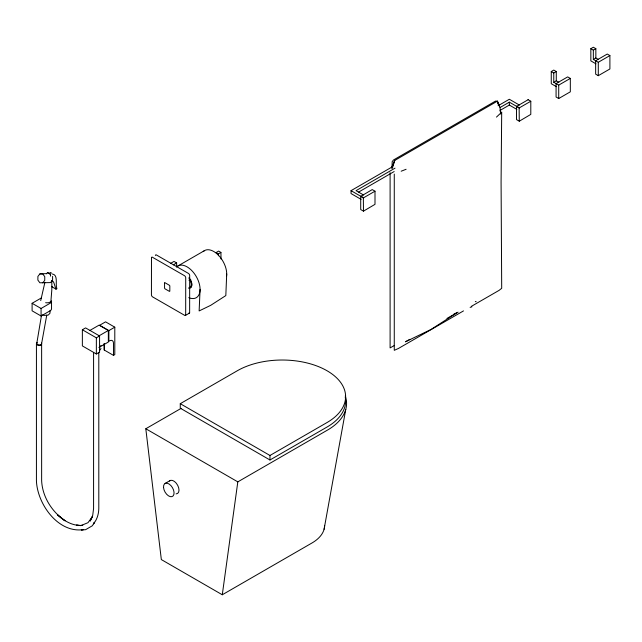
<?xml version="1.0" encoding="UTF-8"?>
<svg xmlns="http://www.w3.org/2000/svg" width="642" height="642" viewBox="0 0 642 642"><rect width="100%" height="100%" fill="white"/><g stroke="black" fill="none" stroke-linecap="round" stroke-linejoin="round"><path stroke-width="0.96" d="M36.433 343.735L36.425 480.77C37.276 503.986 58.173 533.51 83.596 529.602L81.325 529.947L85.587 529.698L92.352 525.758L94.526 522.267L93.459 523.816C97.119 519.595 98.707 513.961 98.804 508.464L98.796 352.338M51.825 280.634L51.809 290.023L50.878 301.652M93.588 352.594L93.58 508.464L92.721 515.341L90.145 521.079L92.584 516.409L87.97 522.692L80.9 525.589L76.567 525.172L80.9 525.589M104.245 350.034L104.253 343.47L104.245 350.034L113.482 355.363L114.798 354.601L114.798 327.179L105.569 321.851L99.63 325.277L108.867 330.614L114.798 327.179M375 191.188L375 204.341L363.476 211.146L363.348 197.921L375 191.188L372.232 189.591L360.708 196.396L360.708 209.549L363.476 211.146M528.021 99.646L530.798 101.243L530.798 114.396L519.274 121.202L516.505 119.605L516.505 106.452L528.157 99.719M530.798 101.243L519.137 107.968L519.274 121.202M52.604 276.357L52.58 280.056L50.557 282.592L39.876 282.793L37.878 280.105L37.902 276.413L39.924 273.869L46.786 273.604M50.606 276.164L50.357 274.198L47.749 272.69A2.985 2.295 87.9 0 0 46.489 273.789M50.172 310.367L49.94 313.28L48.286 315.037L44.226 315.415L42.589 314.917M181.172 408.336L145.806 428.752L161.335 559.575L222.284 594.765L237.813 481.869L327.516 430.076A65.059 37.557 0 0 0 345.252 395.986M41.513 315.174L36.642 344.272A2.672 1.156 10.2 0 0 37.95 345.027L39.756 345.34A2.488 1.075 10.2 0 0 41.385 344.834L46.738 315.23M324.082 529.273L345.765 409.395M40.727 300.584L44.892 282.36M155.388 255.492L155.436 255.259A1.645 0.955 60 0 1 156.175 254.834L188.539 273.476A1.79 1.035 60 0 1 189.679 275.45L189.639 312.798A1.645 0.955 60 0 1 188.9 313.224L188.676 313.152M51.159 273.315L51.191 272.73L49.843 272.577M392.326 168.381L394.75 160.436L497.333 101.179L499.757 106.355M36.393 343.703L36.49 343.446A2.488 1.075 10.2 0 1 37.092 343.077M391.395 168.188L394.75 160.436L391.989 167.345L392.198 161.575L393.546 159.946L495.488 101.099L497.365 101.195L498.97 104.646M500.688 114.083L501.699 112.053L501.081 182.079L501.699 288.298L499.091 290.361L471.316 306.394M99.654 347.346L101.011 345.46M99.654 350.396L101.011 348.51M42.717 282.897L44.739 280.361L44.763 276.662L42.765 273.974L39.924 273.869M500.206 113.578L496.467 117.101M41.473 297.88L32.1 303.297L32.1 310.824L41.072 316L50.582 310.511A5.89 3.403 0 0 0 51.537 308.65L51.537 301.122L49.434 302.454A5.096 2.945 0 0 1 45.638 302.703M456.47 313.071L430.951 329.498L405.447 341.801L409.773 339.369M32.1 303.297L41.072 308.473L50.582 302.984A5.89 3.403 0 0 0 51.537 301.122M170.684 263.332L173.998 261.422L176.638 262.939L176.638 266.775M173.316 264.857L176.638 262.939M177.938 265.965L204.581 250.581M82.361 329.755L85.587 327.901L99.574 335.975L99.574 352.121L96.356 353.983L82.361 345.902L82.361 329.755L96.356 337.836L99.574 335.975M220.928 252.41L218.617 251.078L216.113 252.531L218.424 253.863L220.928 252.41L221.025 259.023M89.671 330.566L99.101 325.125L108.346 330.461L108.346 342.042L98.916 347.483M189.013 280.393L190.746 279.398M556.373 86.662L551.261 83.717L551.261 71.527L553.765 70.082L556.277 71.527L556.277 80.82L558.845 82.304M595.945 63.815L590.841 60.87L590.841 48.68L593.344 47.235L595.848 48.68L595.848 57.973L598.424 59.457M551.261 71.527L553.765 72.979L556.277 71.527M590.841 48.68L593.344 50.124L595.848 48.68M98.916 335.902L108.346 330.461M361.093 199.357L351.038 193.555L351.038 190.658L392.559 166.687M498.088 105.753L509.339 99.261L519.394 105.071M395.023 168.156L356.045 190.658L363.597 195.016M499.813 107.655L509.339 102.158L516.882 106.516M358.645 192.054L394.156 171.55M500.672 110.055L509.339 105.055L516.882 109.413M553.765 72.979L553.765 82.264L556.277 80.82M593.344 50.124L593.344 59.417L595.848 57.973M553.765 82.264L558.717 85.121L570.321 78.42L570.321 91.822L558.717 98.531L556.076 97.006L556.076 83.596L567.688 76.896L570.321 78.42M593.344 59.417L598.288 62.274L609.9 55.573L609.9 68.975L598.288 75.676L595.656 74.159L595.656 60.749L607.26 54.048L609.9 55.573M185.402 315.447L189.358 313.16M180.266 403.69L237.323 370.747A63.43 36.618 0 0 1 327.027 370.747A63.43 36.618 0 0 1 327.027 422.54L269.969 455.475L180.266 403.69L180.266 408.192L269.969 459.985L327.027 427.042A63.43 36.618 0 0 0 345.26 397.318M394.437 345.42L390.103 347.916L390.103 172.674M463.508 310.897L398.417 348.478L394.268 350.323L394.268 174.078M165.058 483.466L170.002 480.609M222.284 594.765L311.988 542.98A43.102 24.886 0 0 0 324.611 525.381M446.952 318.432L458.099 312.156M406.113 169.271L401.178 171.213M470.121 307.382L471.886 306.836M454.119 313.705L456.735 313.007M82.802 525.284C73.276 526.392 64.256 521.152 57.531 514.804L65.059 520.814C51.954 511.794 42.396 496.868 41.642 480.77L41.634 343.47M52.243 273.957C58.631 274.864 55.027 284.518 56.921 288.619A1.541 0.891 -60 0 1 56.095 289.173L51.874 286.733A1.541 0.891 -60 0 0 52.154 286.629M475.321 301.459L476.179 301.78M516.633 106.219L519.274 107.744M516.505 106.452L519.137 107.968M360.836 196.171L363.476 197.688M351.038 190.658L361.093 196.468M360.708 196.396L363.348 197.921M47.749 272.698L50.357 274.198L50.638 275.49M145.806 428.752L237.813 481.869M55.926 289.149L53.976 283.066A11.315 6.532 -60 0 0 52.203 280.698M499.476 106.187L497.333 101.179L498.369 104.75M499.917 110.119L500.688 112.799L499.998 107.567M218.424 253.863L218.449 255.749M598.288 62.274L598.288 75.676M558.717 85.121L558.717 98.531M509.339 102.158L509.339 105.055M269.969 455.475L269.969 459.985M226.706 273.941L225.823 295.585L210.728 305.319L199.14 310.937L200.071 289.325M113.482 355.363L113.482 343.173A5.658 3.266 -60 0 0 108.867 341.279L108.867 330.614M96.356 337.836L96.356 353.983M41.072 308.473L41.072 316M41.489 343.085A2.608 1.509 0 0 1 38.576 345.083A2.608 1.509 0 0 1 37.035 342.635M169.464 481.027A7.463 4.309 60 0 1 177.746 485.432A7.463 4.309 60 0 1 176.125 493.883M176.622 266.984A18.337 10.585 60 0 1 198.25 280.626A18.337 10.585 60 0 1 188.788 297.655M188.933 277.793A6.757 3.9 60 0 1 191.886 284.599A6.757 3.9 60 0 1 188.933 287.993M203.257 251.6A18.337 10.585 60 0 1 218.545 255.323A18.337 10.585 60 0 1 226.602 275.827M189.318 278.54A6.757 3.9 60 0 1 191.701 285.056A6.757 3.9 60 0 1 188.756 288.098M189.117 278.821A6.203 3.587 60 0 1 190.032 287.319M164.561 283.026L164.553 287.897A0.827 0.473 60 0 0 165.122 288.9L169.263 291.283A0.827 0.473 60 0 0 169.809 291.139L169.833 286.067A0.827 0.473 60 0 0 169.44 285.313L165.122 282.793A0.827 0.473 60 0 0 164.561 283.026M151.48 257.546L151.432 294.895A1.766 1.019 60 0 0 152.571 296.877L184.944 315.511A1.645 0.955 60 0 0 185.682 315.086L185.723 277.729A1.79 1.035 60 0 0 184.583 275.755L152.218 257.121A1.645 0.955 60 0 0 151.48 257.546M163.541 487.535A7.463 4.309 60 0 0 171.895 496.651A7.463 4.309 60 0 0 170.933 485.601A7.463 4.309 60 0 0 163.541 487.535"/></g></svg>
